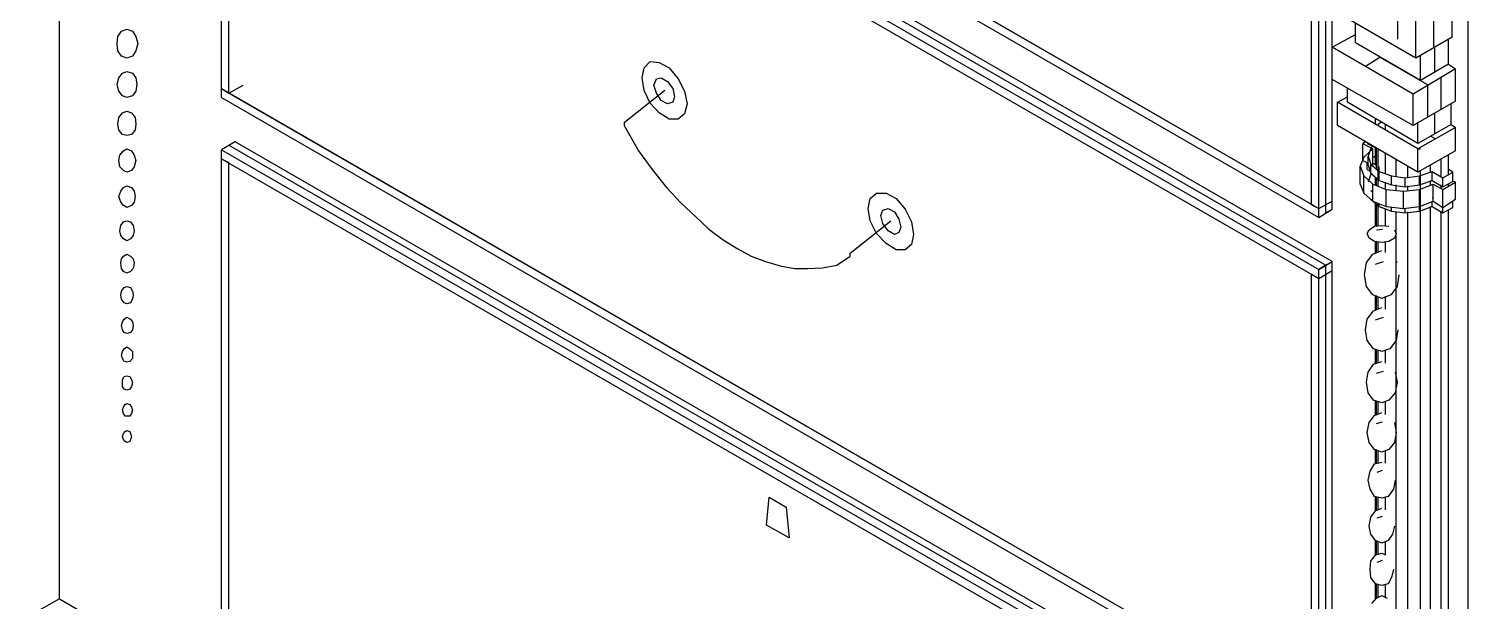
# Model space of a CAD drawing. Header units: inches. Extents: x 0.3 to 16.2, y 0.3 to 11.4.
# Drawn here: x 3.066 to 3.695, y 1.254 to 1.504 of the extents above; entities that cross this region are included whole.
import ezdxf

# ---------------------------------------------------------------- set-up
doc = ezdxf.new("R2010")
doc.units = ezdxf.units.IN
doc.header["$LTSCALE"] = 0.009843
doc.header["$MEASUREMENT"] = 0
doc.layers.add('GEOMETRY', color=7, linetype='Continuous')

msp = doc.modelspace()

# ---------------------------------------------------------------- linework, layer by layer
at = {"layer": 'GEOMETRY'}
for p, q in [((3.07953, 1.25472), (3.07953, 1.79685)), ((3.15039, 1.70236), (3.62992, 1.42559)), ((3.15039, 1.70236), (3.62992, 1.42559)), ((3.15354, 1.70039), (3.62992, 1.42559)), ((3.15039, 1.69843), (3.62992, 1.42165)), ((3.15039, 1.67559), (3.62992, 1.39882)), ((3.15039, 1.67559), (3.62992, 1.39882)), ((3.15354, 1.67756), (3.63307, 1.40079)), ((3.15354, 1.67756), (3.63307, 1.40079)), ((3.63583, 1.40236), (3.1563, 1.67913)), ((3.63583, 1.40236), (3.1563, 1.67913)), ((3.15039, 1.67165), (3.62992, 1.39488)), ((3.15039, 1.47795), (3.15039, 1.67165)), ((3.15354, 1.47598), (3.15354, 1.67008)), ((3.15354, 1.47992), (3.15354, 1.67008)), ((3.63307, 1.42362), (3.63307, 1.6)), ((3.63583, 1.4252), (3.63583, 1.60157)), ((3.62677, 1.42717), (3.62677, 1.59606)), ((3.62992, 1.42559), (3.62992, 1.59409)), ((3.63583, 1.42874), (3.63583, 1.59764)), ((3.69528, 0.89921), (3.69528, 1.58504)), ((3.68031, 1.49567), (3.68031, 1.53031)), ((3.68819, 1.50039), (3.68819, 1.53465)), ((3.66457, 1.49961), (3.66457, 1.52638)), ((3.67244, 1.49134), (3.67244, 1.52559)), ((3.10669, 1.50315), (3.10906, 1.50394)), ((3.10906, 1.50394), (3.11142, 1.50315)), ((3.67244, 1.49134), (3.64094, 1.50945)), ((3.64606, 1.49803), (3.64606, 1.50669)), ((3.10472, 1.49764), (3.10512, 1.50079)), ((3.10512, 1.49449), (3.10472, 1.49764)), ((3.10512, 1.50079), (3.10669, 1.50315)), ((3.11142, 1.50315), (3.11299, 1.50079)), ((3.11299, 1.50079), (3.11378, 1.49764)), ((3.11378, 1.49764), (3.11299, 1.49449)), ((3.63583, 1.49606), (3.64606, 1.50157)), ((3.67441, 1.4815), (3.64606, 1.49803)), ((3.68819, 1.50039), (3.67244, 1.49134)), ((3.68661, 1.48858), (3.68661, 1.49921)), ((3.10669, 1.49213), (3.10512, 1.49449)), ((3.10906, 1.49134), (3.10669, 1.49213)), ((3.11142, 1.49213), (3.10906, 1.49134)), ((3.11299, 1.49449), (3.11142, 1.49213)), ((3.67126, 1.47559), (3.63583, 1.49606)), ((3.67126, 1.47559), (3.63583, 1.49606)), ((3.63583, 1.48189), (3.63583, 1.49606)), ((3.65039, 1.4878), (3.65669, 1.49173)), ((3.65669, 1.49173), (3.67795, 1.47953)), ((3.67441, 1.4815), (3.67441, 1.49252)), ((3.68071, 1.48504), (3.68071, 1.49567)), ((3.10709, 1.48465), (3.10906, 1.48543)), ((3.10906, 1.48543), (3.11142, 1.48465)), ((3.33425, 1.48268), (3.33504, 1.48701)), ((3.33504, 1.48701), (3.3378, 1.48976)), ((3.3378, 1.48976), (3.34173, 1.48937)), ((3.34173, 1.48937), (3.34606, 1.48701)), ((3.34606, 1.48701), (3.35, 1.48228)), ((3.68976, 1.48661), (3.67126, 1.47559)), ((3.68976, 1.48661), (3.67126, 1.47559)), ((3.68661, 1.48858), (3.67441, 1.4815)), ((3.68661, 1.48858), (3.68976, 1.48661)), ((3.68976, 1.47244), (3.68976, 1.48661)), ((3.10472, 1.47992), (3.10551, 1.48268)), ((3.10551, 1.47677), (3.10472, 1.47992)), ((3.10551, 1.48268), (3.10709, 1.48465)), ((3.11142, 1.48465), (3.11299, 1.48268)), ((3.11299, 1.48268), (3.11339, 1.47992)), ((3.11339, 1.47992), (3.11299, 1.47677)), ((3.15354, 1.47598), (3.15984, 1.47953)), ((3.33504, 1.47717), (3.33425, 1.48268)), ((3.33937, 1.47953), (3.34055, 1.48228)), ((3.34055, 1.47598), (3.33937, 1.47953)), ((3.34055, 1.48228), (3.34252, 1.48268)), ((3.34252, 1.48268), (3.34528, 1.4811)), ((3.34528, 1.4811), (3.34764, 1.47795)), ((3.35, 1.48228), (3.35276, 1.47677)), ((3.67126, 1.46181), (3.63583, 1.48189)), ((3.67756, 1.46535), (3.67756, 1.47913)), ((3.68346, 1.4689), (3.68346, 1.48307)), ((3.10709, 1.4748), (3.10551, 1.47677)), ((3.10906, 1.47402), (3.10709, 1.4748)), ((3.11142, 1.4748), (3.10906, 1.47402)), ((3.11299, 1.47677), (3.11142, 1.4748)), ((3.15039, 1.47795), (3.62992, 1.20118)), ((3.15039, 1.47795), (3.62992, 1.20118)), ((3.15039, 1.47795), (3.15354, 1.47598)), ((3.15039, 1.47402), (3.15039, 1.47795)), ((3.15039, 1.47402), (3.62992, 1.19724)), ((3.15354, 1.47598), (3.62992, 1.20118)), ((3.34409, 1.47717), (3.32638, 1.46299)), ((3.3378, 1.47165), (3.33504, 1.47717)), ((3.34252, 1.47283), (3.34055, 1.47598)), ((3.34528, 1.47126), (3.34252, 1.47283)), ((3.34764, 1.47795), (3.34843, 1.47441)), ((3.34843, 1.47441), (3.34764, 1.47205)), ((3.35276, 1.47677), (3.35394, 1.47126)), ((3.63819, 1.47205), (3.64252, 1.47441)), ((3.64252, 1.47205), (3.64252, 1.47835)), ((3.67126, 1.46181), (3.67126, 1.47559)), ((3.68976, 1.47244), (3.67126, 1.46181)), ((3.10551, 1.46535), (3.10709, 1.46732)), ((3.10709, 1.46732), (3.10906, 1.46811)), ((3.10906, 1.46811), (3.11102, 1.46732)), ((3.11102, 1.46732), (3.1126, 1.46535)), ((3.34173, 1.46732), (3.3378, 1.47165)), ((3.34606, 1.46457), (3.34173, 1.46732)), ((3.34764, 1.47205), (3.34528, 1.47126)), ((3.35276, 1.46693), (3.35, 1.46457)), ((3.35394, 1.47126), (3.35276, 1.46693)), ((3.67323, 1.45157), (3.63819, 1.47205)), ((3.67323, 1.45157), (3.63819, 1.47205)), ((3.63819, 1.46181), (3.63819, 1.47205)), ((3.67323, 1.45394), (3.64252, 1.47205)), ((3.68071, 1.45827), (3.68071, 1.46693)), ((3.6878, 1.4622), (3.6878, 1.47126)), ((3.10512, 1.4626), (3.10551, 1.46535)), ((3.10551, 1.45984), (3.10512, 1.4626)), ((3.10709, 1.45787), (3.10551, 1.45984)), ((3.1126, 1.45984), (3.11102, 1.45787)), ((3.1126, 1.46535), (3.11299, 1.4626)), ((3.11299, 1.4626), (3.1126, 1.45984)), ((3.32638, 1.46299), (3.32638, 1.46181)), ((3.32638, 1.46181), (3.33268, 1.45079)), ((3.35, 1.46457), (3.34606, 1.46457)), ((3.67323, 1.44134), (3.63819, 1.46181)), ((3.65472, 1.4622), (3.65472, 1.46496)), ((3.65748, 1.46339), (3.65591, 1.4622)), ((3.65591, 1.4622), (3.65591, 1.46181)), ((3.65906, 1.45984), (3.65906, 1.4622)), ((3.67323, 1.45394), (3.67323, 1.46299)), ((3.6878, 1.4622), (3.67323, 1.45394)), ((3.68976, 1.46102), (3.67323, 1.45157)), ((3.68976, 1.46102), (3.67323, 1.45157)), ((3.6878, 1.4622), (3.68976, 1.46102)), ((3.68976, 1.45079), (3.68976, 1.46102)), ((3.10906, 1.45748), (3.10709, 1.45787)), ((3.11102, 1.45787), (3.10906, 1.45748)), ((3.1563, 1.45472), (3.15039, 1.45118)), ((3.1563, 1.45472), (3.15354, 1.45315)), ((3.63583, 1.17795), (3.1563, 1.45472)), ((3.63583, 1.17795), (3.1563, 1.45472)), ((3.65039, 1.45472), (3.64921, 1.45394)), ((3.64921, 1.45394), (3.65354, 1.45157)), ((3.64921, 1.45394), (3.65354, 1.45157)), ((3.64921, 1.44646), (3.64921, 1.45394)), ((3.65118, 1.45394), (3.65512, 1.45197)), ((3.6811, 1.45591), (3.67874, 1.45709)), ((3.10551, 1.44646), (3.10591, 1.44882)), ((3.10591, 1.44882), (3.10748, 1.45079)), ((3.10748, 1.45079), (3.10906, 1.45157)), ((3.10906, 1.45157), (3.11102, 1.45079)), ((3.11102, 1.45079), (3.1122, 1.44882)), ((3.1122, 1.44882), (3.11299, 1.44646)), ((3.15039, 1.45118), (3.62992, 1.17441)), ((3.15039, 1.45118), (3.62992, 1.17441)), ((3.15039, 1.44724), (3.15039, 1.45118)), ((3.15039, 1.44724), (3.62992, 1.17047)), ((3.15039, 1.44724), (3.15354, 1.44567)), ((3.15039, 1.44724), (3.15354, 1.44567)), ((3.15039, 1.22835), (3.15039, 1.44724)), ((3.15354, 1.45315), (3.63307, 1.17638)), ((3.15354, 1.45315), (3.63307, 1.17638)), ((3.33268, 1.45079), (3.33858, 1.44252)), ((3.64961, 1.44803), (3.64803, 1.44409)), ((3.65354, 1.45157), (3.64961, 1.44803)), ((3.65276, 1.45197), (3.65157, 1.44843)), ((3.65157, 1.44843), (3.65276, 1.44488)), ((3.65157, 1.44843), (3.65276, 1.44488)), ((3.65157, 1.44449), (3.65157, 1.44843)), ((3.65354, 1.45276), (3.65276, 1.45197)), ((3.65354, 1.44409), (3.65354, 1.45157)), ((3.65472, 1.44843), (3.65354, 1.44764)), ((3.65472, 1.44449), (3.65472, 1.45236)), ((3.65512, 1.44291), (3.65512, 1.45197)), ((3.65591, 1.43543), (3.65591, 1.45157)), ((3.65591, 1.45157), (3.6563, 1.45118)), ((3.65906, 1.44055), (3.65906, 1.44961)), ((3.65906, 1.44055), (3.65906, 1.44961)), ((3.67323, 1.45157), (3.67441, 1.45157)), ((3.67323, 1.45157), (3.67441, 1.45157)), ((3.67323, 1.44134), (3.67323, 1.45157)), ((3.68976, 1.45079), (3.67323, 1.44134)), ((3.68346, 1.43937), (3.68346, 1.44724)), ((3.68661, 1.44016), (3.68661, 1.44921)), ((3.10591, 1.4437), (3.10551, 1.44646)), ((3.10748, 1.44213), (3.10591, 1.4437)), ((3.10906, 1.44134), (3.10748, 1.44213)), ((3.11102, 1.44213), (3.10906, 1.44134)), ((3.1122, 1.4437), (3.11102, 1.44213)), ((3.11299, 1.44646), (3.1122, 1.4437)), ((3.15354, 1.22638), (3.15354, 1.44567)), ((3.15354, 1.23031), (3.15354, 1.44567)), ((3.33858, 1.44252), (3.34488, 1.43465)), ((3.64803, 1.44409), (3.64961, 1.43976)), ((3.64803, 1.44409), (3.64961, 1.43976)), ((3.64803, 1.43622), (3.64803, 1.44409)), ((3.64921, 1.44646), (3.65157, 1.44528)), ((3.65118, 1.44252), (3.65118, 1.44528)), ((3.65118, 1.44252), (3.65276, 1.44173)), ((3.65157, 1.44449), (3.65276, 1.44094)), ((3.65276, 1.44094), (3.65276, 1.44488)), ((3.65276, 1.44488), (3.6563, 1.44173)), ((3.65276, 1.44488), (3.6563, 1.44173)), ((3.65276, 1.44449), (3.65354, 1.44409)), ((3.65315, 1.44094), (3.65276, 1.44055)), ((3.65276, 1.44094), (3.6563, 1.4378)), ((3.65354, 1.44528), (3.65512, 1.44449)), ((3.65354, 1.44528), (3.65512, 1.44449)), ((3.65591, 1.4437), (3.6563, 1.4437)), ((3.65591, 1.4437), (3.6563, 1.4437)), ((3.6563, 1.4437), (3.65591, 1.44331)), ((3.6563, 1.43976), (3.6563, 1.4437)), ((3.6563, 1.4378), (3.6563, 1.44173)), ((3.6563, 1.44173), (3.66181, 1.43976)), ((3.6563, 1.44173), (3.66181, 1.43976)), ((3.66378, 1.43937), (3.66378, 1.44685)), ((3.6689, 1.43898), (3.6689, 1.44409)), ((3.67402, 1.43976), (3.67953, 1.44173)), ((3.67402, 1.43976), (3.67953, 1.44173)), ((3.67441, 0.9185), (3.67441, 1.44213)), ((3.67874, 1.44134), (3.67874, 1.44449)), ((3.67953, 1.4378), (3.67953, 1.44173)), ((3.67953, 1.44173), (3.68425, 1.43898)), ((3.67953, 1.44173), (3.68425, 1.43898)), ((3.68425, 1.43898), (3.68858, 1.44134)), ((3.68425, 1.43898), (3.68858, 1.44134)), ((3.68858, 1.44134), (3.68661, 1.44252)), ((3.68858, 1.4374), (3.68858, 1.44134)), ((3.1063, 1.43307), (3.10748, 1.43465)), ((3.10748, 1.43465), (3.10906, 1.43543)), ((3.10906, 1.43543), (3.11102, 1.43465)), ((3.11102, 1.43465), (3.1122, 1.43307)), ((3.34488, 1.43465), (3.35118, 1.42795)), ((3.64803, 1.43622), (3.64961, 1.43228)), ((3.64961, 1.43228), (3.64961, 1.43976)), ((3.64961, 1.43976), (3.65354, 1.43622)), ((3.64961, 1.43976), (3.65354, 1.43622)), ((3.65276, 1.44055), (3.65157, 1.43701)), ((3.65354, 1.42874), (3.65354, 1.43622)), ((3.65354, 1.43622), (3.65945, 1.43386)), ((3.65354, 1.43622), (3.65945, 1.43386)), ((3.65472, 1.43583), (3.65472, 1.43937)), ((3.65512, 1.43583), (3.65512, 1.43898)), ((3.6563, 1.4378), (3.66181, 1.43583)), ((3.65906, 1.43425), (3.65906, 1.43701)), ((3.65906, 1.43425), (3.65906, 1.43701)), ((3.66181, 1.43583), (3.66181, 1.43976)), ((3.66181, 1.43976), (3.66772, 1.43898)), ((3.66181, 1.43976), (3.66772, 1.43898)), ((3.66181, 1.43583), (3.66772, 1.43504)), ((3.66378, 1.43346), (3.66378, 1.43583)), ((3.66772, 1.43898), (3.67402, 1.43976)), ((3.66772, 1.43898), (3.67402, 1.43976)), ((3.66772, 1.43504), (3.66772, 1.43898)), ((3.66772, 1.43504), (3.67402, 1.43583)), ((3.6689, 1.43346), (3.6689, 1.43543)), ((3.67402, 1.43583), (3.67402, 1.43976)), ((3.67402, 1.43583), (3.67953, 1.4378)), ((3.67402, 1.43386), (3.67992, 1.43622)), ((3.67402, 1.43386), (3.67992, 1.43622)), ((3.67874, 1.43583), (3.67874, 1.4378)), ((3.67953, 1.4378), (3.68425, 1.43504)), ((3.67992, 1.42874), (3.67992, 1.43622)), ((3.67992, 1.43622), (3.68425, 1.43386)), ((3.67992, 1.43622), (3.68425, 1.43386)), ((3.68346, 1.43425), (3.68346, 1.43583)), ((3.68425, 1.43504), (3.68425, 1.43898)), ((3.68425, 1.43504), (3.68858, 1.4374)), ((3.68425, 1.43386), (3.68976, 1.43701)), ((3.68425, 1.43386), (3.68976, 1.43701)), ((3.68661, 1.43504), (3.68661, 1.43622)), ((3.68976, 1.43701), (3.68858, 1.4374)), ((3.68976, 1.42953), (3.68976, 1.43701)), ((3.10551, 1.43071), (3.1063, 1.43307)), ((3.1063, 1.42835), (3.10551, 1.43071)), ((3.10748, 1.42677), (3.1063, 1.42835)), ((3.1122, 1.42835), (3.11102, 1.42677)), ((3.1122, 1.43307), (3.1126, 1.43071)), ((3.1126, 1.43071), (3.1122, 1.42835)), ((3.43307, 1.42559), (3.43386, 1.42992)), ((3.43386, 1.42992), (3.43661, 1.43228)), ((3.43661, 1.43228), (3.44094, 1.43228)), ((3.44094, 1.43228), (3.44528, 1.42992)), ((3.44528, 1.42992), (3.44921, 1.4252)), ((3.62992, 1.42559), (3.63583, 1.42874)), ((3.62992, 1.42559), (3.63583, 1.42874)), ((3.62992, 1.42559), (3.63583, 1.42874)), ((3.63583, 1.4252), (3.63583, 1.42874)), ((3.64961, 1.43228), (3.65354, 1.42874)), ((3.65276, 1.43346), (3.65354, 1.43268)), ((3.65276, 1.43346), (3.65354, 1.43268)), ((3.65276, 1.42953), (3.6563, 1.42638)), ((3.65354, 1.42874), (3.65945, 1.42638)), ((3.65945, 1.42638), (3.65945, 1.43386)), ((3.65945, 1.43386), (3.66693, 1.43307)), ((3.65945, 1.43386), (3.66693, 1.43307)), ((3.66693, 1.43307), (3.67402, 1.43386)), ((3.66693, 1.43307), (3.67402, 1.43386)), ((3.66693, 1.42559), (3.66693, 1.43307)), ((3.67402, 1.42638), (3.67402, 1.43386)), ((3.67402, 1.42638), (3.67992, 1.42874)), ((3.67402, 1.42835), (3.67402, 1.42835)), ((3.67402, 1.42441), (3.67402, 1.42835)), ((3.67402, 1.42835), (3.67402, 1.42835)), ((3.67953, 1.43031), (3.67992, 1.42992)), ((3.67953, 1.43031), (3.67992, 1.42992)), ((3.67953, 1.42638), (3.67953, 1.42835)), ((3.67992, 1.42874), (3.68425, 1.42598)), ((3.68425, 1.42598), (3.68425, 1.43386)), ((3.68425, 1.42598), (3.68976, 1.42953)), ((3.68858, 1.42598), (3.68858, 1.42874)), ((3.10906, 1.42598), (3.10748, 1.42677)), ((3.11102, 1.42677), (3.10906, 1.42598)), ((3.35118, 1.42795), (3.35748, 1.42205)), ((3.35748, 1.42205), (3.36339, 1.41654)), ((3.43386, 1.42008), (3.43307, 1.42559)), ((3.43858, 1.42244), (3.43937, 1.4248)), ((3.43937, 1.4189), (3.43858, 1.42244)), ((3.43937, 1.4248), (3.44173, 1.42559)), ((3.44173, 1.42559), (3.44449, 1.42402)), ((3.44449, 1.42402), (3.44646, 1.42087)), ((3.44921, 1.4252), (3.45197, 1.41969)), ((3.62677, 1.42717), (3.62992, 1.42559)), ((3.62992, 1.42165), (3.62992, 1.42559)), ((3.62992, 1.42165), (3.63583, 1.4252)), ((3.63307, 1.42362), (3.63583, 1.4252)), ((3.65472, 1.41772), (3.65472, 1.42795)), ((3.65512, 1.41772), (3.65512, 1.42756)), ((3.65591, 1.41811), (3.65591, 1.42756)), ((3.6563, 1.42638), (3.6563, 1.42756)), ((3.6563, 1.42638), (3.66181, 1.42441)), ((3.65906, 1.41811), (3.65906, 1.42559)), ((3.65906, 1.41811), (3.65906, 1.42559)), ((3.65945, 1.42638), (3.66693, 1.42559)), ((3.66181, 1.42441), (3.66181, 1.42598)), ((3.66181, 1.42441), (3.66772, 1.42362)), ((3.66378, 1.03307), (3.66378, 1.42402)), ((3.66693, 1.42559), (3.67402, 1.42638)), ((3.66772, 1.42362), (3.66772, 1.42559)), ((3.66772, 1.42362), (3.67402, 1.42441)), ((3.6689, 1.03268), (3.6689, 1.42402)), ((3.67402, 1.42441), (3.67953, 1.42638)), ((3.67874, 1.03504), (3.67874, 1.42638)), ((3.67953, 1.42638), (3.68425, 1.42362)), ((3.68346, 1.03307), (3.68346, 1.42441)), ((3.68425, 1.42362), (3.68425, 1.42756)), ((3.68425, 1.42362), (3.68858, 1.42598)), ((3.68661, 1.03386), (3.68661, 1.4248)), ((3.10591, 1.41575), (3.1063, 1.41811)), ((3.1063, 1.41378), (3.10591, 1.41575)), ((3.1063, 1.41811), (3.10748, 1.41969)), ((3.10748, 1.41969), (3.10906, 1.42008)), ((3.10906, 1.42008), (3.11063, 1.41969)), ((3.11063, 1.41969), (3.11181, 1.41811)), ((3.11181, 1.41811), (3.1122, 1.41575)), ((3.1122, 1.41575), (3.11181, 1.41378)), ((3.36339, 1.41654), (3.36969, 1.41181)), ((3.4252, 1.40591), (3.44291, 1.42008)), ((3.43661, 1.41457), (3.43386, 1.42008)), ((3.44173, 1.41575), (3.43937, 1.4189)), ((3.44449, 1.41417), (3.44173, 1.41575)), ((3.44646, 1.42087), (3.44724, 1.41732)), ((3.44724, 1.41732), (3.44646, 1.41496)), ((3.45197, 1.41969), (3.45276, 1.41417)), ((3.65118, 1.41457), (3.65197, 1.41614)), ((3.65197, 1.41614), (3.65433, 1.41772)), ((3.65433, 1.41772), (3.65748, 1.41811)), ((3.65512, 1.41614), (3.65787, 1.41654)), ((3.65748, 1.41811), (3.66063, 1.41772)), ((3.66299, 1.41614), (3.66378, 1.41457)), ((3.10748, 1.4122), (3.1063, 1.41378)), ((3.10906, 1.41142), (3.10748, 1.4122)), ((3.11063, 1.4122), (3.10906, 1.41142)), ((3.11181, 1.41378), (3.11063, 1.4122)), ((3.36969, 1.41181), (3.37598, 1.40787)), ((3.44094, 1.41024), (3.43661, 1.41457)), ((3.44528, 1.40748), (3.44094, 1.41024)), ((3.44646, 1.41496), (3.44449, 1.41417)), ((3.45197, 1.40984), (3.44921, 1.40748)), ((3.45276, 1.41417), (3.45197, 1.40984)), ((3.65197, 1.4126), (3.65118, 1.41457)), ((3.65433, 1.41102), (3.65197, 1.4126)), ((3.65748, 1.41063), (3.65433, 1.41102)), ((3.65472, 1.40591), (3.65472, 1.41102)), ((3.65512, 1.40591), (3.65512, 1.41102)), ((3.65591, 1.4063), (3.65591, 1.41102)), ((3.66063, 1.41102), (3.65748, 1.41063)), ((3.65906, 1.4063), (3.65906, 1.41102)), ((3.65906, 1.4063), (3.65906, 1.41102)), ((3.66299, 1.4126), (3.66063, 1.41102)), ((3.66378, 1.41457), (3.66299, 1.4126)), ((3.1063, 1.40157), (3.10669, 1.40354)), ((3.10669, 1.40354), (3.10748, 1.40472)), ((3.10748, 1.40472), (3.10906, 1.40551)), ((3.10906, 1.40551), (3.11063, 1.40472)), ((3.11063, 1.40472), (3.11181, 1.40354)), ((3.11181, 1.40354), (3.1122, 1.40157)), ((3.37598, 1.40787), (3.38189, 1.40472)), ((3.38189, 1.40472), (3.38819, 1.40236)), ((3.41929, 1.40079), (3.4252, 1.40472)), ((3.4252, 1.40472), (3.4252, 1.40591)), ((3.44921, 1.40748), (3.44528, 1.40748)), ((3.65079, 1.40197), (3.65354, 1.40551)), ((3.65354, 1.40551), (3.65748, 1.40709)), ((3.10669, 1.39921), (3.1063, 1.40157)), ((3.10748, 1.39803), (3.10669, 1.39921)), ((3.10906, 1.39724), (3.10748, 1.39803)), ((3.11063, 1.39803), (3.10906, 1.39724)), ((3.11181, 1.39921), (3.11063, 1.39803)), ((3.1122, 1.40157), (3.11181, 1.39921)), ((3.38819, 1.40236), (3.39449, 1.40039)), ((3.39449, 1.40039), (3.40079, 1.39921)), ((3.40079, 1.39921), (3.40669, 1.39921)), ((3.40669, 1.39921), (3.41299, 1.39961)), ((3.41299, 1.39961), (3.41929, 1.40079)), ((3.62677, 1.39685), (3.62992, 1.39488)), ((3.62677, 1.39685), (3.62992, 1.39488)), ((3.62677, 1.20315), (3.62677, 1.39685)), ((3.62992, 1.39882), (3.63583, 1.40236)), ((3.62992, 1.39882), (3.63583, 1.40236)), ((3.63268, 1.40039), (3.62992, 1.39882)), ((3.62992, 1.39488), (3.62992, 1.39882)), ((3.62992, 1.39488), (3.63583, 1.39843)), ((3.62992, 1.39488), (3.63583, 1.39843)), ((3.62992, 1.39488), (3.63583, 1.39843)), ((3.63307, 1.40079), (3.63583, 1.40236)), ((3.63307, 1.40079), (3.63583, 1.40236)), ((3.63307, 1.19921), (3.63307, 1.40079)), ((3.63583, 1.20079), (3.63583, 1.40236)), ((3.63583, 1.39843), (3.63583, 1.40236)), ((3.63583, 1.20472), (3.63583, 1.39843)), ((3.65, 1.39646), (3.65079, 1.40197)), ((3.65472, 1.40118), (3.65827, 1.40236)), ((3.66378, 1.40236), (3.66417, 1.40197)), ((3.10669, 1.38937), (3.10787, 1.39094)), ((3.10787, 1.39094), (3.10906, 1.39134)), ((3.10906, 1.39134), (3.11063, 1.39094)), ((3.11063, 1.39094), (3.11142, 1.38937)), ((3.62992, 1.20118), (3.62992, 1.39488)), ((3.65079, 1.39134), (3.65, 1.39646)), ((3.65354, 1.3878), (3.65079, 1.39134)), ((3.66417, 1.39134), (3.66142, 1.3878)), ((3.66496, 1.39646), (3.66417, 1.39134)), ((3.1063, 1.3878), (3.10669, 1.38937)), ((3.10669, 1.38583), (3.1063, 1.3878)), ((3.10787, 1.38425), (3.10669, 1.38583)), ((3.10906, 1.38386), (3.10787, 1.38425)), ((3.11063, 1.38425), (3.10906, 1.38386)), ((3.11142, 1.38583), (3.11063, 1.38425)), ((3.11142, 1.38937), (3.11181, 1.3878)), ((3.11181, 1.3878), (3.11142, 1.38583)), ((3.65748, 1.38622), (3.65354, 1.3878)), ((3.65472, 1.3811), (3.65472, 1.3874)), ((3.65512, 1.3811), (3.65512, 1.3874)), ((3.65591, 1.3815), (3.65591, 1.38701)), ((3.66142, 1.3878), (3.65748, 1.38622)), ((3.65906, 1.3815), (3.65906, 1.38701)), ((3.65906, 1.3815), (3.65906, 1.38701)), ((3.10787, 1.37717), (3.10906, 1.37795)), ((3.10906, 1.37795), (3.11063, 1.37717)), ((3.65118, 1.37717), (3.65394, 1.38071)), ((3.65394, 1.38071), (3.65748, 1.38228)), ((3.65472, 1.37677), (3.65827, 1.37795)), ((3.10669, 1.37441), (3.10709, 1.37598)), ((3.10709, 1.37244), (3.10669, 1.37441)), ((3.10709, 1.37598), (3.10787, 1.37717)), ((3.10787, 1.37126), (3.10709, 1.37244)), ((3.11063, 1.37717), (3.11142, 1.37598)), ((3.11142, 1.37244), (3.11063, 1.37126)), ((3.11142, 1.37598), (3.11181, 1.37441)), ((3.11181, 1.37441), (3.11142, 1.37244)), ((3.65039, 1.37244), (3.65118, 1.37717)), ((3.65118, 1.36772), (3.65039, 1.37244)), ((3.66457, 1.37244), (3.66378, 1.36772)), ((3.10906, 1.37087), (3.10787, 1.37126)), ((3.11063, 1.37126), (3.10906, 1.37087)), ((3.65394, 1.36417), (3.65118, 1.36772)), ((3.66378, 1.36772), (3.66102, 1.36417)), ((3.10669, 1.36142), (3.10709, 1.36299)), ((3.10709, 1.35984), (3.10669, 1.36142)), ((3.10709, 1.36299), (3.10787, 1.36417)), ((3.10787, 1.35866), (3.10709, 1.35984)), ((3.10787, 1.36417), (3.10906, 1.36496)), ((3.10906, 1.36496), (3.11024, 1.36417)), ((3.11024, 1.36417), (3.11142, 1.36299)), ((3.11142, 1.35984), (3.11024, 1.35866)), ((3.11142, 1.36299), (3.11142, 1.36142)), ((3.11142, 1.36142), (3.11142, 1.35984)), ((3.65748, 1.36299), (3.65394, 1.36417)), ((3.65472, 1.35748), (3.65472, 1.36378)), ((3.65512, 1.35787), (3.65512, 1.36378)), ((3.65591, 1.35827), (3.65591, 1.36339)), ((3.66102, 1.36417), (3.65748, 1.36299)), ((3.65906, 1.35787), (3.65906, 1.36339)), ((3.65906, 1.35787), (3.65906, 1.36339)), ((3.10906, 1.35827), (3.10787, 1.35866)), ((3.11024, 1.35866), (3.10906, 1.35827)), ((3.65079, 1.34961), (3.65157, 1.35394)), ((3.65157, 1.35394), (3.65394, 1.35748)), ((3.65394, 1.35748), (3.65748, 1.35866)), ((3.65512, 1.35354), (3.65827, 1.35433)), ((3.66339, 1.35394), (3.66417, 1.34961)), ((3.10709, 1.35079), (3.10787, 1.35197)), ((3.10709, 1.34921), (3.10709, 1.35079)), ((3.10709, 1.34764), (3.10709, 1.34921)), ((3.10787, 1.34646), (3.10709, 1.34764)), ((3.10787, 1.35197), (3.10906, 1.35236)), ((3.10906, 1.34606), (3.10787, 1.34646)), ((3.10906, 1.35236), (3.11024, 1.35197)), ((3.11024, 1.34646), (3.10906, 1.34606)), ((3.11024, 1.35197), (3.11102, 1.35079)), ((3.11102, 1.34764), (3.11024, 1.34646)), ((3.11102, 1.35079), (3.11142, 1.34921)), ((3.11142, 1.34921), (3.11102, 1.34764)), ((3.65157, 1.34488), (3.65079, 1.34961)), ((3.66417, 1.34961), (3.66339, 1.34488)), ((3.10827, 1.33976), (3.10906, 1.34016)), ((3.10906, 1.34016), (3.11024, 1.33976)), ((3.65394, 1.34173), (3.65157, 1.34488)), ((3.65748, 1.34055), (3.65394, 1.34173)), ((3.65472, 1.33504), (3.65472, 1.34134)), ((3.65512, 1.33543), (3.65512, 1.34134)), ((3.65591, 1.33583), (3.65591, 1.34094)), ((3.66063, 1.34173), (3.65748, 1.34055)), ((3.65906, 1.33543), (3.65906, 1.34094)), ((3.65906, 1.33543), (3.65906, 1.34094)), ((3.66339, 1.34488), (3.66063, 1.34173)), ((3.10709, 1.3374), (3.10748, 1.33858)), ((3.10748, 1.33583), (3.10709, 1.3374)), ((3.10748, 1.33858), (3.10827, 1.33976)), ((3.10827, 1.33465), (3.10748, 1.33583)), ((3.10906, 1.33465), (3.10827, 1.33465)), ((3.11024, 1.33465), (3.10906, 1.33465)), ((3.11024, 1.33976), (3.11102, 1.33858)), ((3.11102, 1.33583), (3.11024, 1.33465)), ((3.11102, 1.33858), (3.11142, 1.3374)), ((3.11142, 1.3374), (3.11102, 1.33583)), ((3.65197, 1.33189), (3.65433, 1.33504)), ((3.65433, 1.33504), (3.65748, 1.33622)), ((3.10748, 1.32717), (3.10827, 1.32795)), ((3.10827, 1.32795), (3.10906, 1.32835)), ((3.10906, 1.32835), (3.11024, 1.32795)), ((3.11024, 1.32795), (3.11063, 1.32717)), ((3.65118, 1.32756), (3.65197, 1.33189)), ((3.65197, 1.32323), (3.65118, 1.32756)), ((3.65512, 1.3315), (3.65787, 1.33228)), ((3.66299, 1.33189), (3.66378, 1.32756)), ((3.66378, 1.32756), (3.66299, 1.32323)), ((3.10709, 1.32559), (3.10748, 1.32717)), ((3.10748, 1.32441), (3.10709, 1.32559)), ((3.10827, 1.32362), (3.10748, 1.32441)), ((3.10906, 1.32323), (3.10827, 1.32362)), ((3.11024, 1.32362), (3.10906, 1.32323)), ((3.11063, 1.32441), (3.11024, 1.32362)), ((3.11063, 1.32717), (3.11102, 1.32559)), ((3.11102, 1.32559), (3.11063, 1.32441)), ((3.65433, 1.32008), (3.65197, 1.32323)), ((3.66299, 1.32323), (3.66063, 1.32008)), ((3.65748, 1.3189), (3.65433, 1.32008)), ((3.65472, 1.31378), (3.65472, 1.32008)), ((3.65512, 1.31378), (3.65512, 1.32008)), ((3.65591, 1.31417), (3.65591, 1.31969)), ((3.66063, 1.32008), (3.65748, 1.3189)), ((3.65906, 1.31417), (3.65906, 1.31969)), ((3.65906, 1.31417), (3.65906, 1.31969)), ((3.65157, 1.30669), (3.65236, 1.31063)), ((3.65236, 1.31063), (3.65433, 1.31378)), ((3.65433, 1.31378), (3.65748, 1.31457)), ((3.65551, 1.31024), (3.65787, 1.31102)), ((3.65236, 1.30276), (3.65157, 1.30669)), ((3.65433, 1.29961), (3.65236, 1.30276)), ((3.6626, 1.30276), (3.66024, 1.29961)), ((3.66339, 1.30669), (3.6626, 1.30276)), ((3.38858, 1.28701), (3.38976, 1.29921)), ((3.38976, 1.29921), (3.39724, 1.29488)), ((3.65748, 1.29882), (3.65433, 1.29961)), ((3.65472, 1.29331), (3.65472, 1.29961)), ((3.65512, 1.29331), (3.65512, 1.29961)), ((3.65591, 1.2937), (3.65591, 1.29921)), ((3.66024, 1.29961), (3.65748, 1.29882)), ((3.65906, 1.2937), (3.65906, 1.29921)), ((3.65906, 1.2937), (3.65906, 1.29921)), ((3.39724, 1.29488), (3.39843, 1.2815)), ((3.65197, 1.28661), (3.65276, 1.29055)), ((3.65276, 1.29055), (3.65472, 1.29331)), ((3.65472, 1.29331), (3.65748, 1.29449)), ((3.65551, 1.29016), (3.65787, 1.29094)), ((3.39843, 1.2815), (3.38858, 1.28701)), ((3.65276, 1.28307), (3.65197, 1.28661)), ((3.66299, 1.28661), (3.6622, 1.28307)), ((3.65472, 1.28031), (3.65276, 1.28307)), ((3.65748, 1.27913), (3.65472, 1.28031)), ((3.65472, 1.27362), (3.65472, 1.28031)), ((3.65512, 1.27402), (3.65512, 1.27992)), ((3.65591, 1.27441), (3.65591, 1.27953)), ((3.66024, 1.28031), (3.65748, 1.27913)), ((3.65906, 1.27402), (3.65906, 1.27992)), ((3.65906, 1.27402), (3.65906, 1.27992)), ((3.6622, 1.28307), (3.66024, 1.28031)), ((3.65236, 1.26772), (3.65276, 1.27126)), ((3.65276, 1.27126), (3.65472, 1.27402)), ((3.65472, 1.27402), (3.65748, 1.2748)), ((3.65551, 1.27087), (3.65787, 1.27165)), ((3.65748, 1.2748), (3.65906, 1.27402)), ((3.65276, 1.26417), (3.65236, 1.26772)), ((3.6626, 1.26772), (3.66181, 1.26417)), ((3.65472, 1.26142), (3.65276, 1.26417)), ((3.65472, 1.25472), (3.65472, 1.26181)), ((3.65748, 1.26063), (3.65472, 1.26142)), ((3.65512, 1.25512), (3.65512, 1.26142)), ((3.65591, 1.25551), (3.65591, 1.26102)), ((3.66024, 1.26142), (3.65748, 1.26063)), ((3.65906, 1.25551), (3.65906, 1.26102)), ((3.65906, 1.25551), (3.65906, 1.26102)), ((3.66181, 1.26417), (3.66024, 1.26142)), ((3.07953, 1.25472), (3.06614, 1.24724)), ((3.07953, 1.25472), (3.67992, 0.90787)), ((3.65315, 1.25276), (3.65512, 1.25512)), ((3.65512, 1.25512), (3.65748, 1.2563)), ((3.65748, 1.2563), (3.65984, 1.25512))]:
    msp.add_line(p, q, dxfattribs=at)

doc.saveas('drawing.dxf')
